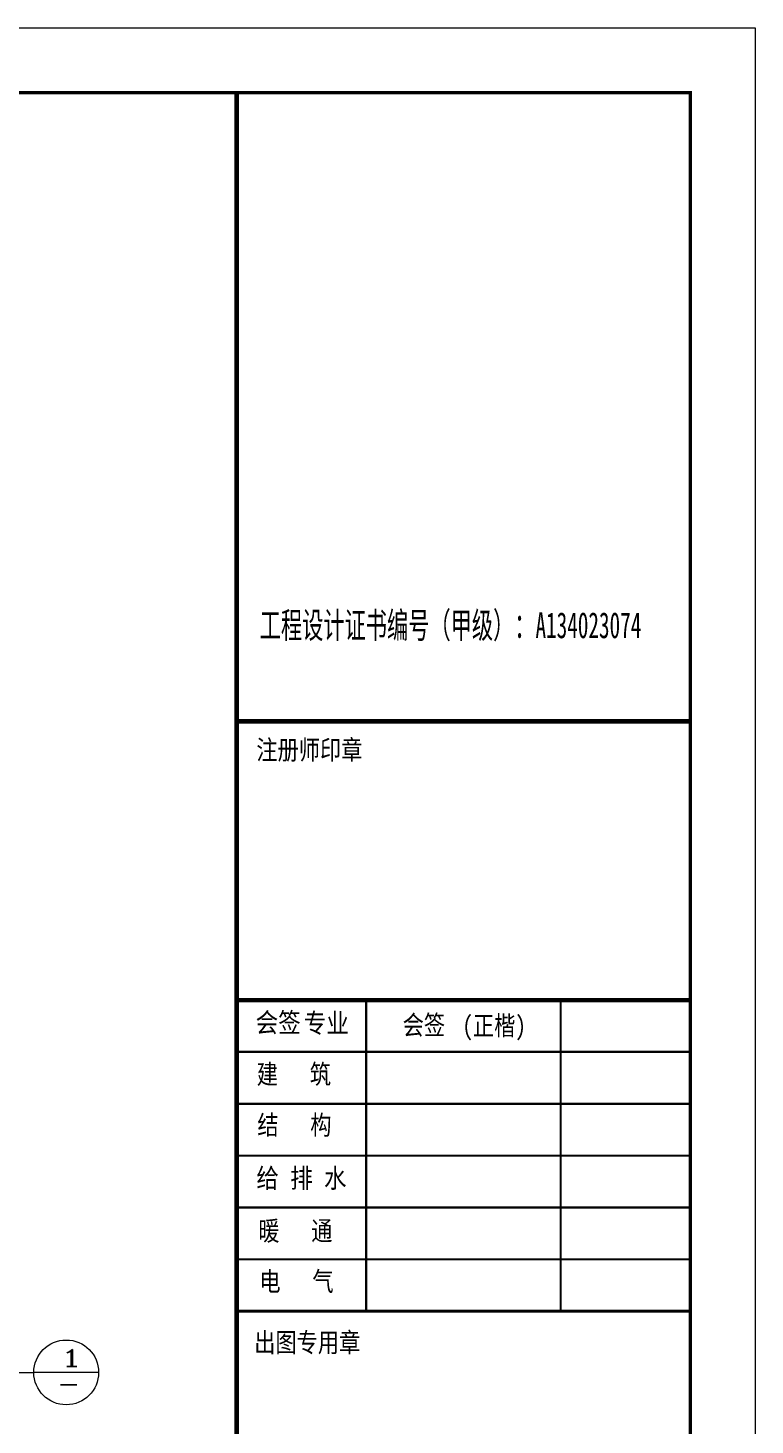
# Model space of a CAD drawing. Header units: millimetres. Extents: x 19781 to 898973, y -947928 to -267362.
# Drawn here: x 685087 to 701917, y -352864 to -320529 of the extents above; entities that cross this region are included whole.
import ezdxf

# ---------------------------------------------------------------- set-up
doc = ezdxf.new("R2010")
doc.units = ezdxf.units.MM
doc.header["$LTSCALE"] = 100
for name, color, linetype, lineweight in [('BORDER', 7, 'Continuous', 18), ('BZ_标准图框', 7, 'Continuous', 18), ('DIM_IDEN', 3, 'Continuous', 18), ('PUB_TEXT', 7, 'Continuous', 18)]:
    doc.layers.add(name, color=color, linetype=linetype, lineweight=lineweight)
doc.styles.add('_TCH_LABEL', font='complex.shx', dxfattribs={"bigfont": 'gbcbig.shx'})
doc.styles.add('HT', font='', dxfattribs={"width": 0.8})
doc.styles.get('HT').set_extended_font_data('宋体')

msp = doc.modelspace()

# ---------------------------------------------------------------- linework, layer by layer
at = {"layer": 'BORDER'}
msp.add_lwpolyline([(568267, -383529.47), (568267, -320529.47), (701917, -320529.47), (701917, -383529.47)], close=True, dxfattribs=at)
msp.add_lwpolyline([(572017, -382029.47, 75, 75, 0), (572017, -322029.47, 75, 75, 0), (700417, -322029.47, 75, 75, 0), (700417, -382029.47, 75, 75, 0)], format="xyseb", close=True, dxfattribs=at)
at = {"layer": 'BZ_标准图框'}
for points in [[(689917, -382029.47, 105, 105, 0), (689917, -322029.47, 105, 105, 0)], [(689917, -336579.47, 105, 105, 0), (700417, -336579.47, 105, 105, 0)], [(689917, -343029.47, 105, 105, 0), (700417, -343029.47, 105, 105, 0)], [(692917, -343029.47, 52.5, 52.5, 0), (692917, -350229.47, 52.5, 52.5, 0)], [(697417, -343029.47, 52.5, 52.5, 0), (697417, -350229.47, 52.5, 52.5, 0)], [(700417, -344229.47, 52.5, 52.5, 0), (689917, -344229.47, 52.5, 52.5, 0)], [(700417, -345429.47, 52.5, 52.5, 0), (689917, -345429.47, 52.5, 52.5, 0)], [(700417, -346629.47, 52.5, 52.5, 0), (689917, -346629.47, 52.5, 52.5, 0)], [(700417, -347829.47, 52.5, 52.5, 0), (689917, -347829.47, 52.5, 52.5, 0)], [(700417, -349029.47, 52.5, 52.5, 0), (689917, -349029.47, 52.5, 52.5, 0)], [(700417, -350229.47, 75, 75, 0), (689917, -350229.47, 75, 75, 0)]]:
    msp.add_lwpolyline(points, format="xyseb", dxfattribs=at)
at = {"layer": 'DIM_IDEN'}
for p in [(682551.01, -351646), (686723.33, -351646)]:
    msp.add_line(p, (685223.33, -351646), dxfattribs=at)
msp.add_circle((685973.33, -351646), 750, dxfattribs=at)

# ---------------------------------------------------------------- texts
at = {"layer": 'BZ_标准图框', "style": 'HT'}
for s, height, width, p in [('工程设计证书编号（甲级）：A134023074', 600, 0.6, (690451.58, -334651.68)), ('注册师印章', 450, 0.8, (690373.79, -337462.37)), ('会签', 450, 0.85, (690357.83, -343772.85)), ('专业', 450, 0.85, (691471.95, -343785.73)), ('会签', 450, 0.8, (693760.88, -343830.45)), ('(正楷)', 450, 0.8, (695142.1, -343844.46)), ('出图专用章', 450, 0.8, (690324.1, -351177.12))]:
    msp.add_text(s, height=height, dxfattribs=dict(at, width=width)).set_placement(p)
at = {"layer": 'BZ_标准图框', "char_height": 450, "attachment_point": 7, "style": 'HT'}
for s, insert, width in [('建   筑', (690383.87, -345017.14), 2619), ('结   构', (690396.82, -346194.89), 2589), ('{\\W0.85;给 排 水}', (690374.34, -347423.92), 3190.6875), ('暖   通', (690418.31, -348645.18), 2598), ('电   气', (690443.6, -349812.01), 2523)]:
    msp.add_mtext(s, dxfattribs=dict(at, insert=insert, width=width))
at = {"layer": 'PUB_TEXT', "style": '_TCH_LABEL'}
for s, height, width, p in [('1', 391.51, 1.55556, (685828.47, -351510.25)), ('-', 406.72, 1.19922, (685758.46, -352111.36))]:
    msp.add_text(s, height=height, dxfattribs=dict(at, width=width)).set_placement(p)

doc.saveas('drawing.dxf')
